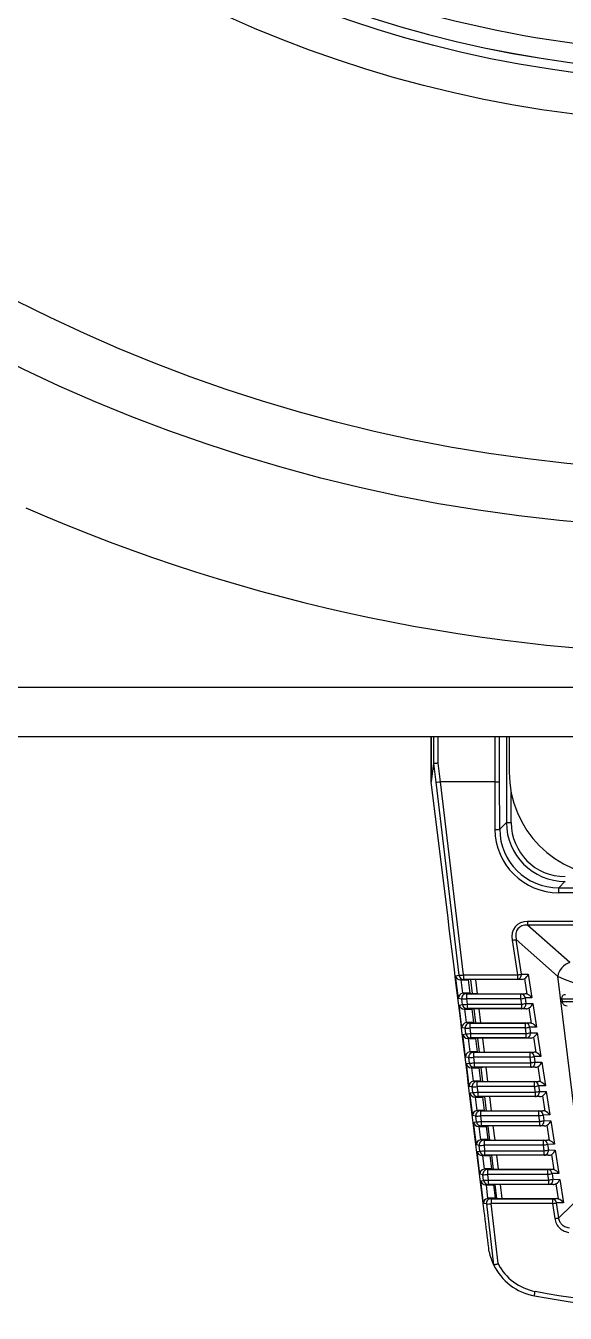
# Model space of a CAD drawing. Extents: x 17.3 to 113.1, y 4.8 to 84.5.
# Drawn here: x 52.476 to 53.618, y 30.821 to 33.547 of the extents above; entities that cross this region are included whole.
import ezdxf

# ---------------------------------------------------------------- set-up
doc = ezdxf.new("R2010")
doc.units = 0
doc.header["$MEASUREMENT"] = 0
doc.layers.add('OBJECT', color=7, linetype='CONTINUOUS')

msp = doc.modelspace()

# ---------------------------------------------------------------- linework, layer by layer
at = {"layer": 'OBJECT'}
for p, q in [((51.7566, 32.1465), (56.1566, 32.1465)), ((56.1566, 32.0416), (51.7566, 32.0416)), ((53.3347, 32.0416), (53.3347, 31.9465)), ((53.3348, 31.9468), (53.3348, 32.0416)), ((53.3394, 32.0416), (53.3394, 31.985)), ((53.3494, 31.9857), (53.3494, 32.0416)), ((53.4692, 32.0416), (53.4692, 31.9465)), ((53.4791, 31.9467), (53.4791, 32.0416)), ((53.4939, 32.0416), (53.4939, 31.8602)), ((53.4997, 32.0416), (53.4997, 31.9665)), ((53.3394, 31.985), (53.3348, 31.9468)), ((53.3394, 31.985), (53.3442, 31.9455)), ((53.3542, 31.9465), (53.3494, 31.9857)), ((53.3347, 31.9465), (53.3347, 31.9464)), ((53.3702, 31.6578), (53.3347, 31.9464)), ((53.3442, 31.9455), (53.3933, 31.537)), ((53.4032, 31.5377), (53.3541, 31.9465)), ((53.4692, 31.9465), (53.3542, 31.9465)), ((53.4692, 31.9465), (53.4692, 31.9465)), ((53.4692, 31.9465), (53.4696, 31.8453)), ((53.4796, 31.8459), (53.4791, 31.9467)), ((53.5039, 31.8602), (53.5039, 31.9239)), ((53.4939, 31.8602), (53.4796, 31.8459)), ((53.4939, 31.8602), (53.5039, 31.8602)), ((53.6047, 31.722), (53.6185, 31.7357)), ((53.6047, 31.7115), (53.6047, 31.722)), ((53.6047, 31.722), (54.3147, 31.722)), ((54.3147, 31.7115), (53.6047, 31.7115)), ((53.5388, 31.651), (54.3807, 31.651)), ((53.5388, 31.651), (53.5388, 31.6428)), ((54.3807, 31.6428), (53.5388, 31.6428)), ((53.6281, 31.5638), (53.5388, 31.6428)), ((53.5256, 31.5393), (53.5144, 31.6125)), ((53.5144, 31.6125), (53.6023, 31.5347)), ((53.5058, 31.6109), (53.517, 31.5377)), ((53.3862, 31.5358), (53.3933, 31.537)), ((53.3921, 31.4877), (53.3862, 31.5358)), ((53.4032, 31.5377), (53.517, 31.5377)), ((53.4032, 31.5377), (53.4032, 31.5282)), ((53.517, 31.5377), (53.517, 31.5282)), ((53.5256, 31.5393), (53.5402, 31.539)), ((53.5378, 31.4971), (53.5328, 31.5299)), ((53.5402, 31.539), (53.5479, 31.4891)), ((53.6023, 31.5347), (53.6586, 31.0759)), ((53.4032, 31.5282), (53.3967, 31.5271)), ((53.3974, 31.5271), (53.413, 31.5271)), ((53.3974, 31.5271), (53.4009, 31.4987)), ((53.517, 31.5282), (53.4032, 31.5282)), ((53.4182, 31.528), (53.413, 31.5271)), ((53.413, 31.5271), (53.4165, 31.4989)), ((53.4218, 31.498), (53.4182, 31.528)), ((53.5261, 31.5281), (53.4282, 31.5281)), ((53.4282, 31.5281), (53.4318, 31.4979)), ((53.5261, 31.5281), (53.517, 31.5282)), ((53.3993, 31.4866), (53.3921, 31.4877)), ((53.3938, 31.4738), (53.4007, 31.475)), ((53.4007, 31.475), (53.3993, 31.4866)), ((53.4026, 31.4989), (53.4092, 31.4978)), ((53.4165, 31.4989), (53.4026, 31.4989)), ((53.4092, 31.4978), (53.4092, 31.4873)), ((53.4092, 31.4978), (53.5247, 31.4978)), ((53.5247, 31.4873), (53.4092, 31.4873)), ((53.4092, 31.4873), (53.4106, 31.4756)), ((53.4106, 31.4756), (53.5265, 31.4756)), ((53.4106, 31.4756), (53.4106, 31.4662)), ((53.4165, 31.4989), (53.4218, 31.498)), ((53.4318, 31.4979), (53.5332, 31.4979)), ((53.5247, 31.4978), (53.5332, 31.4979)), ((53.5247, 31.4873), (53.5247, 31.4978)), ((53.5265, 31.4756), (53.5247, 31.4873)), ((53.5265, 31.4662), (53.5265, 31.4756)), ((53.5479, 31.4891), (53.5333, 31.4888)), ((53.5333, 31.4888), (53.5351, 31.4772)), ((53.5351, 31.4772), (53.5497, 31.477)), ((53.5497, 31.477), (53.5574, 31.4271)), ((53.6115, 31.4863), (53.6121, 31.4816)), ((54.308, 31.4863), (53.6115, 31.4863)), ((53.6121, 31.4816), (54.3074, 31.4816)), ((53.3998, 31.4257), (53.3938, 31.4738)), ((53.4106, 31.4662), (53.4043, 31.4651)), ((53.405, 31.4651), (53.4206, 31.4651)), ((53.405, 31.4651), (53.4085, 31.4367)), ((53.5265, 31.4662), (53.4106, 31.4662)), ((53.4257, 31.466), (53.4206, 31.4651)), ((53.4206, 31.4651), (53.4241, 31.4369)), ((53.4292, 31.436), (53.4257, 31.466)), ((53.5356, 31.466), (53.4356, 31.466)), ((53.4356, 31.466), (53.4393, 31.4359)), ((53.5356, 31.466), (53.5265, 31.4662)), ((53.5473, 31.4351), (53.5423, 31.4679)), ((53.4068, 31.4246), (53.3998, 31.4257)), ((53.4082, 31.4129), (53.4068, 31.4246)), ((53.4102, 31.4369), (53.4167, 31.4358)), ((53.4241, 31.4369), (53.4102, 31.4369)), ((53.4167, 31.4358), (53.4167, 31.4253)), ((53.4167, 31.4358), (53.5343, 31.4358)), ((53.5343, 31.4253), (53.4167, 31.4253)), ((53.4167, 31.4253), (53.4181, 31.4136)), ((53.4241, 31.4369), (53.4292, 31.436)), ((53.4393, 31.4359), (53.5427, 31.4359)), ((53.5343, 31.4358), (53.5427, 31.4359)), ((53.5343, 31.4253), (53.5343, 31.4358)), ((53.536, 31.4136), (53.5343, 31.4253)), ((53.5574, 31.4271), (53.5428, 31.4269)), ((53.5428, 31.4269), (53.5446, 31.4152)), ((53.4015, 31.4118), (53.4082, 31.4129)), ((53.4074, 31.3637), (53.4015, 31.4118)), ((53.4181, 31.4041), (53.4119, 31.4031)), ((53.4126, 31.4031), (53.4282, 31.4031)), ((53.4126, 31.4031), (53.4161, 31.3747)), ((53.4181, 31.4136), (53.536, 31.4136)), ((53.4181, 31.4136), (53.4181, 31.4041)), ((53.536, 31.4041), (53.4181, 31.4041)), ((53.4331, 31.4039), (53.4282, 31.4031)), ((53.4282, 31.4031), (53.4317, 31.3749)), ((53.4367, 31.374), (53.4331, 31.4039)), ((53.5452, 31.404), (53.4431, 31.404)), ((53.4431, 31.404), (53.4467, 31.374)), ((53.536, 31.4041), (53.536, 31.4136)), ((53.5452, 31.404), (53.536, 31.4041)), ((53.5446, 31.4152), (53.5592, 31.415)), ((53.5568, 31.3731), (53.5518, 31.4059)), ((53.5592, 31.415), (53.5669, 31.3651)), ((53.4178, 31.3749), (53.4241, 31.3738)), ((53.4317, 31.3749), (53.4178, 31.3749)), ((53.4241, 31.3738), (53.4241, 31.3633)), ((53.4241, 31.3738), (53.5438, 31.3738)), ((53.4317, 31.3749), (53.4367, 31.374)), ((53.4467, 31.374), (53.5522, 31.374)), ((53.5438, 31.3738), (53.5522, 31.374)), ((53.5438, 31.3633), (53.5438, 31.3738)), ((53.4142, 31.3626), (53.4074, 31.3637)), ((53.4091, 31.3498), (53.4156, 31.3509)), ((53.415, 31.3017), (53.4091, 31.3498)), ((53.4156, 31.3509), (53.4142, 31.3626)), ((53.4255, 31.3421), (53.4195, 31.3411)), ((53.4202, 31.3411), (53.4358, 31.3411)), ((53.4202, 31.3411), (53.4237, 31.3127)), ((53.5438, 31.3633), (53.4241, 31.3633)), ((53.4241, 31.3633), (53.4255, 31.3516)), ((53.4255, 31.3516), (53.5456, 31.3516)), ((53.4255, 31.3516), (53.4255, 31.3421)), ((53.5456, 31.3421), (53.4255, 31.3421)), ((53.4405, 31.3419), (53.4358, 31.3411)), ((53.4358, 31.3411), (53.4393, 31.3129)), ((53.4441, 31.3121), (53.4405, 31.3419)), ((53.5547, 31.342), (53.4505, 31.342)), ((53.4505, 31.342), (53.4541, 31.312)), ((53.5456, 31.3516), (53.5438, 31.3633)), ((53.5456, 31.3421), (53.5456, 31.3516)), ((53.5547, 31.342), (53.5456, 31.3421)), ((53.5669, 31.3651), (53.5524, 31.3649)), ((53.5524, 31.3649), (53.5542, 31.3532)), ((53.5542, 31.3532), (53.5688, 31.353)), ((53.5663, 31.3112), (53.5613, 31.3438)), ((53.5688, 31.353), (53.5764, 31.3031)), ((53.4254, 31.3129), (53.4315, 31.3119)), ((53.4393, 31.3129), (53.4254, 31.3129)), ((53.4315, 31.3119), (53.4315, 31.3013)), ((53.4315, 31.3119), (53.5533, 31.3119)), ((53.4393, 31.3129), (53.4441, 31.3121)), ((53.4541, 31.312), (53.5617, 31.312)), ((53.5533, 31.3119), (53.5617, 31.312)), ((53.5533, 31.3013), (53.5533, 31.3119)), ((53.4216, 31.3006), (53.415, 31.3017)), ((53.4167, 31.2878), (53.423, 31.2889)), ((53.4226, 31.2397), (53.4167, 31.2878)), ((53.423, 31.2889), (53.4216, 31.3006)), ((53.5533, 31.3013), (53.4315, 31.3013)), ((53.4315, 31.3013), (53.433, 31.2896)), ((53.433, 31.2896), (53.5551, 31.2896)), ((53.433, 31.2896), (53.433, 31.2801)), ((53.5551, 31.2896), (53.5533, 31.3013)), ((53.5551, 31.2801), (53.5551, 31.2896)), ((53.5764, 31.3031), (53.5619, 31.3029)), ((53.5619, 31.3029), (53.5637, 31.2911)), ((53.5637, 31.2911), (53.5783, 31.2909)), ((53.5783, 31.2909), (53.5859, 31.2412)), ((53.433, 31.2801), (53.4271, 31.2791)), ((53.4278, 31.2791), (53.4434, 31.2791)), ((53.4278, 31.2791), (53.4313, 31.2507)), ((53.5551, 31.2801), (53.433, 31.2801)), ((53.448, 31.2799), (53.4434, 31.2791)), ((53.4434, 31.2791), (53.4469, 31.2509)), ((53.4516, 31.2501), (53.448, 31.2799)), ((53.5642, 31.28), (53.458, 31.28)), ((53.458, 31.28), (53.4616, 31.25)), ((53.5642, 31.28), (53.5551, 31.2801)), ((53.5758, 31.2492), (53.5708, 31.2818)), ((53.4291, 31.2387), (53.4226, 31.2397)), ((53.4305, 31.2268), (53.4291, 31.2387)), ((53.433, 31.2509), (53.439, 31.2499)), ((53.4469, 31.2509), (53.433, 31.2509)), ((53.439, 31.2499), (53.439, 31.2394)), ((53.439, 31.2499), (53.5628, 31.2499)), ((53.5628, 31.2394), (53.439, 31.2394)), ((53.439, 31.2394), (53.4404, 31.2275)), ((53.4469, 31.2509), (53.4516, 31.2501)), ((53.4616, 31.25), (53.5712, 31.25)), ((53.5628, 31.2499), (53.5712, 31.25)), ((53.5628, 31.2394), (53.5628, 31.2499)), ((53.5646, 31.2275), (53.5628, 31.2394)), ((53.5859, 31.2412), (53.5714, 31.2409)), ((53.5714, 31.2409), (53.5732, 31.2291)), ((53.4243, 31.2258), (53.4305, 31.2268)), ((53.4302, 31.1777), (53.4243, 31.2258)), ((53.4404, 31.2181), (53.4347, 31.2171)), ((53.4354, 31.2171), (53.4511, 31.2171)), ((53.4354, 31.2171), (53.4389, 31.1887)), ((53.4404, 31.2275), (53.5646, 31.2275)), ((53.4404, 31.2275), (53.4404, 31.2181)), ((53.5646, 31.2181), (53.4404, 31.2181)), ((53.4554, 31.2178), (53.4511, 31.2171)), ((53.4511, 31.2171), (53.4545, 31.1889)), ((53.459, 31.1881), (53.4554, 31.2178)), ((53.5737, 31.2179), (53.4654, 31.2179)), ((53.4654, 31.2179), (53.469, 31.188)), ((53.5646, 31.2181), (53.5646, 31.2275)), ((53.5737, 31.2179), (53.5646, 31.2181)), ((53.5732, 31.2291), (53.5878, 31.2289)), ((53.5854, 31.1872), (53.5804, 31.2198)), ((53.5878, 31.2289), (53.5954, 31.1792)), ((53.4365, 31.1767), (53.4302, 31.1777)), ((53.4379, 31.1648), (53.4365, 31.1767)), ((53.4406, 31.1889), (53.4464, 31.1879)), ((53.4545, 31.1889), (53.4406, 31.1889)), ((53.4464, 31.1879), (53.4464, 31.1774)), ((53.4464, 31.1879), (53.5723, 31.1879)), ((53.5723, 31.1774), (53.4464, 31.1774)), ((53.4464, 31.1774), (53.4478, 31.1655)), ((53.4545, 31.1889), (53.459, 31.1881)), ((53.469, 31.188), (53.5808, 31.188)), ((53.5723, 31.1879), (53.5808, 31.188)), ((53.5723, 31.1774), (53.5723, 31.1879)), ((53.5741, 31.1655), (53.5723, 31.1774)), ((53.5954, 31.1792), (53.5809, 31.179)), ((53.5809, 31.179), (53.5827, 31.1671)), ((53.4319, 31.1638), (53.4379, 31.1648)), ((53.4378, 31.1157), (53.4319, 31.1638)), ((53.4478, 31.156), (53.4423, 31.1551)), ((53.443, 31.1551), (53.4587, 31.1551)), ((53.443, 31.1551), (53.4465, 31.1267)), ((53.4478, 31.1655), (53.5741, 31.1655)), ((53.4478, 31.1655), (53.4478, 31.156)), ((53.5741, 31.156), (53.4478, 31.156)), ((53.4629, 31.1558), (53.4587, 31.1551)), ((53.4587, 31.1551), (53.4621, 31.1269)), ((53.4664, 31.1262), (53.4629, 31.1558)), ((53.5832, 31.1559), (53.4729, 31.1559)), ((53.4729, 31.1559), (53.4764, 31.1261)), ((53.5741, 31.156), (53.5741, 31.1655)), ((53.5832, 31.1559), (53.5741, 31.156)), ((53.5827, 31.1671), (53.5973, 31.1669)), ((53.5949, 31.1253), (53.5899, 31.1577)), ((53.5973, 31.1669), (53.6049, 31.1172)), ((53.4483, 31.1269), (53.4538, 31.1259)), ((53.4621, 31.1269), (53.4483, 31.1269)), ((53.4538, 31.1259), (53.4538, 31.1154)), ((53.4538, 31.1259), (53.5818, 31.1259)), ((53.4621, 31.1269), (53.4664, 31.1262)), ((53.4764, 31.1261), (53.5903, 31.1261)), ((53.5818, 31.1259), (53.5903, 31.1261)), ((53.5818, 31.1154), (53.5818, 31.1259)), ((53.4439, 31.1147), (53.4378, 31.1157)), ((53.4395, 31.1018), (53.4454, 31.1028)), ((53.4454, 31.0537), (53.4395, 31.1018)), ((53.4454, 31.1028), (53.4439, 31.1147)), ((53.4553, 31.094), (53.4499, 31.0931)), ((53.5818, 31.1154), (53.4538, 31.1154)), ((53.4538, 31.1154), (53.4553, 31.1035)), ((53.4553, 31.1035), (53.5836, 31.1035)), ((53.4553, 31.1035), (53.4553, 31.094)), ((53.5836, 31.094), (53.4553, 31.094)), ((53.4703, 31.0938), (53.4663, 31.0931)), ((53.4739, 31.0642), (53.4703, 31.0938)), ((53.5928, 31.0939), (53.4803, 31.0939)), ((53.4803, 31.0939), (53.4839, 31.0641)), ((53.5836, 31.1035), (53.5818, 31.1154)), ((53.5836, 31.094), (53.5836, 31.1035)), ((53.5928, 31.0939), (53.5836, 31.094)), ((53.6049, 31.1172), (53.5904, 31.117)), ((53.5904, 31.117), (53.5922, 31.1051)), ((53.5922, 31.1051), (53.6068, 31.1048)), ((53.6044, 31.0633), (53.5994, 31.0957)), ((53.6068, 31.1048), (53.6145, 31.0553)), ((53.4507, 31.0931), (53.4663, 31.0931)), ((53.4507, 31.0931), (53.4541, 31.0647)), ((53.4663, 31.0931), (53.4697, 31.0649)), ((53.6586, 31.0759), (53.6048, 31.0234)), ((53.4514, 31.0528), (53.4454, 31.0537)), ((53.4514, 31.0528), (53.4668, 30.9241)), ((53.4559, 31.0649), (53.4613, 31.064)), ((53.4697, 31.0649), (53.4559, 31.0649)), ((53.4613, 31.064), (53.5913, 31.064)), ((53.4613, 31.064), (53.4613, 31.0535)), ((53.4765, 30.9265), (53.4613, 31.0535)), ((53.5913, 31.0535), (53.4613, 31.0535)), ((53.4697, 31.0649), (53.4739, 31.0642)), ((53.4839, 31.0641), (53.5998, 31.0641)), ((53.5913, 31.064), (53.5998, 31.0641)), ((53.5913, 31.064), (53.5913, 31.0535)), ((53.5913, 31.0535), (53.5962, 31.0218)), ((53.6145, 31.0553), (53.5999, 31.055)), ((53.6048, 31.0234), (53.5999, 31.055)), ((53.4668, 30.9241), (53.4668, 30.9241))]:
    msp.add_line(p, q, dxfattribs=at)
at = {"layer": 'OBJECT', "flags": 128}
for points in [[(53.3494, 31.9857), (53.3475, 31.9855), (53.3457, 31.9854), (53.344, 31.9853), (53.3425, 31.9852), (53.3412, 31.9852), (53.3403, 31.9851), (53.3397, 31.9851), (53.3394, 31.985)], [(53.6023, 31.5347), (53.6101, 31.5314), (53.62, 31.5273), (53.6316, 31.5226), (53.6442, 31.5173), (53.6575, 31.5118)]]:
    msp.add_lwpolyline(points, dxfattribs=at)
at = {"layer": 'OBJECT'}
for centre, radius in [((53.9566, 35.9065), 3.425), ((53.9597, 35.9065), 3.3032), ((53.9597, 35.9065), 2.5673), ((53.9597, 35.9065), 2.48)]:
    msp.add_circle(centre, radius, dxfattribs=at)
for centre, radius, start, end in [((53.9597, 35.9065), 2.46, 90.4658, 269.5342), ((53.9597, 35.9065), 2.4599, 90.4658, 269.5342), ((53.9597, 35.9065), 2.4186, 247.2806, 269.5262), ((53.9566, 35.9065), 3.69, 246.3466, 293.6534), ((53.7197, 31.9665), 0.22, 180, 270), ((53.4716, 31.903), 0.0577, 268.0681, 277.9929), ((53.4896, 31.7229), 0.1131, 278.22, 282.6471), ((53.6392, 31.528), 0.0374, 107.1826, 169.8174), ((53.3945, 31.5908), 0.0538, 268.6834, 279.2798), ((53.4032, 31.5382), 0.01, 186.9766, 269.9391), ((53.5008, 31.6499), 0.1134, 278.2254, 282.6418), ((53.5161, 31.5378), 0.0096, 275.3133, 8.9541), ((53.4092, 31.4878), 0.01, 90.0786, 186.9904), ((53.4006, 31.5403), 0.0537, 268.6744, 279.2888), ((53.402, 31.5286), 0.0537, 268.6692, 279.2874), ((53.4106, 31.4762), 0.01, 186.9747, 269.9372), ((53.5241, 31.4885), 0.00928, 1.9181, 85.8053), ((53.5085, 31.5995), 0.1134, 278.2253, 282.6418), ((53.5102, 31.5882), 0.1137, 278.2311, 282.6359), ((53.5256, 31.4757), 0.0096, 275.3133, 8.9538), ((53.4167, 31.4258), 0.01, 90.0756, 186.9904), ((53.408, 31.4783), 0.0537, 268.6744, 279.2888), ((53.5336, 31.4266), 0.00928, 1.9123, 85.8109), ((53.518, 31.5378), 0.1137, 278.2265, 282.6331), ((53.4094, 31.4666), 0.0537, 268.6744, 279.2888), ((53.4181, 31.4141), 0.01, 186.9765, 269.9353), ((53.5198, 31.5261), 0.1137, 278.2265, 282.633), ((53.5352, 31.4137), 0.0096, 275.3167, 8.9505), ((53.4241, 31.3638), 0.01, 90.0772, 186.9888), ((53.5431, 31.3646), 0.00928, 1.9181, 85.8053), ((53.4154, 31.4163), 0.0537, 268.6692, 279.2874), ((53.4168, 31.4046), 0.0537, 268.6744, 279.2888), ((53.4255, 31.3521), 0.01, 186.9767, 269.939), ((53.5275, 31.4756), 0.1134, 278.2254, 282.6417), ((53.5293, 31.4638), 0.1134, 278.2253, 282.6418), ((53.5447, 31.3517), 0.0096, 275.3133, 8.9538), ((53.4316, 31.3019), 0.01, 90.0817, 186.9875), ((53.5526, 31.3026), 0.00928, 1.9181, 85.8053), ((53.4229, 31.3543), 0.0537, 268.6744, 279.2889), ((53.4243, 31.3427), 0.0538, 268.6834, 279.2798), ((53.433, 31.2901), 0.01, 186.9767, 269.939), ((53.537, 31.4136), 0.1134, 278.2253, 282.6418), ((53.5389, 31.4018), 0.1134, 278.2254, 282.6416), ((53.5542, 31.2897), 0.0096, 275.3135, 8.9536), ((53.439, 31.2399), 0.01, 90.0756, 186.9906), ((53.4303, 31.2923), 0.0536, 268.664, 279.2993), ((53.5621, 31.2406), 0.00928, 1.9124, 85.811), ((53.5465, 31.3519), 0.1137, 278.2263, 282.6332), ((53.4317, 31.2805), 0.0537, 268.6692, 279.2874), ((53.4404, 31.2281), 0.01, 186.9749, 269.937), ((53.5483, 31.3401), 0.1137, 278.2311, 282.636), ((53.5637, 31.2276), 0.0096, 275.3133, 8.9538), ((53.4464, 31.1779), 0.01, 90.0776, 186.9916), ((53.4377, 31.2305), 0.0538, 268.6834, 279.2799), ((53.5716, 31.1787), 0.00928, 1.9181, 85.8053), ((53.5561, 31.2897), 0.1134, 278.2254, 282.6416), ((53.4392, 31.2185), 0.0537, 268.6744, 279.2889), ((53.4478, 31.166), 0.01, 186.9763, 269.9353), ((53.5579, 31.278), 0.1137, 278.2265, 282.633), ((53.5732, 31.1656), 0.0096, 275.3167, 8.9505), ((53.4539, 31.1159), 0.01, 90.0817, 186.9875), ((53.5811, 31.1167), 0.00928, 1.9203, 85.8031), ((53.4452, 31.1684), 0.0537, 268.6744, 279.2889), ((53.4466, 31.1565), 0.0537, 268.6744, 279.2889), ((53.4553, 31.104), 0.01, 186.9766, 269.9389), ((53.5656, 31.2274), 0.1131, 278.22, 282.647), ((53.5675, 31.2155), 0.1131, 278.22, 282.647), ((53.5828, 31.1036), 0.0096, 275.3133, 8.9538), ((53.4613, 31.054), 0.01, 90.0756, 186.9906), ((53.4526, 31.1064), 0.0537, 268.6691, 279.2874), ((53.5906, 31.0547), 0.00928, 1.9124, 85.811), ((53.575, 31.166), 0.1137, 278.231, 282.6361), ((53.58, 31.1341), 0.1134, 278.2253, 282.6418), ((53.5747, 30.9766), 0.12, 192.1071, 205.9218), ((53.5747, 30.9766), 0.12, 205.9218, 259.5863), ((53.5747, 30.976), 0.11, 206.7863, 259.5863), ((53.3146, 30.9097), 0.2438, 347.8959, 350.1244), ((53.9597, 33.0715), 2.25, 259.5863, 280.4137), ((53.9597, 33.071), 2.24, 259.5863, 280.4137)]:
    msp.add_arc(centre, radius, start, end, dxfattribs=at)
for centre, major_axis, ratio, start_param, end_param in [((53.3494, 31.9035), (-0.01, 0.0816), 0.00637, 6.282798, 6.308978), ((53.4547, 30.9685), (-0.1198, 0.9787), 0.00637, 0.025792, 0.038881), ((53.3542, 31.9467), (0.00993, 0.00121), 0.026195, 3.193989, 4.706071), ((53.3774, 31.7571), (-0.0233, 0.1894), 0.052407, 6.276733, 6.283087), ((53.4692, 31.9467), (0.01, 0.00002), 0.026383, 4.712328, 6.195858), ((53.6193, 31.8611), (0.089, 0.089), 0.993631, 2.359993, 3.923193), ((53.6193, 31.8611), (-0.0819, -0.0819), 0.992433, 5.501585, 7.064785), ((53.6051, 31.8464), (0.1299, 0.0387), 0.994537, 2.858136, 4.421336), ((53.6051, 31.8469), (0.1188, 0.0407), 0.993756, 2.817752, 4.380952), ((53.5535, 31.6033), (0.0395, -0.0379), 0.729911, 2.491467, 3.902993), ((53.5535, 31.6039), (0.0343, -0.0324), 0.634863, 2.486313, 3.897839), ((53.3961, 31.537), (0.00821, -0.00613), 0.948914, 3.930724, 5.379061), ((53.5258, 31.5381), (0.0115, -0.0012), 0.861198, 4.83308, 5.450813), ((53.5316, 31.538), (0.00769, 0.00883), 0.591833, 4.240523, 5.294934), ((53.3974, 31.527), (0.0101, 0), 0.008662, 1.57186, 1.64196), ((53.4283, 31.528), (0.0101, 0), 0.00868, 1.578121, 3.090203), ((53.4021, 31.4889), (0.00734, 0.00707), 0.946913, 0.952763, 2.471199), ((53.4026, 31.4889), (-0.00989, 0.0016), 0.998514, 4.873219, 5.047119), ((53.4319, 31.498), (0.0101, 0), 0.008673, 3.195065, 4.707147), ((53.5335, 31.4879), (0.0115, -0.0009), 0.862782, 1.251345, 1.657606), ((53.5393, 31.488), (0.00979, -0.00828), 0.557988, 1.093963, 2.148375), ((53.5411, 31.476), (0.00769, 0.00883), 0.591833, 4.240523, 5.294934), ((53.4038, 31.475), (0.00821, -0.00613), 0.948914, 3.930724, 5.379061), ((53.405, 31.465), (0.0101, 0), 0.008662, 1.57186, 1.64196), ((53.4357, 31.466), (0.0101, 0), 0.00868, 1.578121, 3.090203), ((53.5353, 31.476), (0.0115, -0.0012), 0.861198, 4.83308, 5.450813), ((53.4097, 31.4269), (0.00734, 0.00707), 0.946913, 0.952763, 2.471199), ((53.4102, 31.4269), (-0.00989, 0.0016), 0.998514, 4.873219, 5.047119), ((53.4393, 31.436), (0.0101, 0), 0.008673, 3.195065, 4.707147), ((53.543, 31.4259), (0.0115, -0.0009), 0.862782, 1.251345, 1.657606), ((53.5488, 31.426), (0.00979, -0.00828), 0.557988, 1.093963, 2.148375), ((53.4114, 31.413), (0.00821, -0.00613), 0.948914, 3.930724, 5.379061), ((53.4126, 31.403), (0.0101, 0), 0.008662, 1.57186, 1.64196), ((53.4432, 31.4039), (0.0101, 0), 0.00868, 1.578121, 3.090203), ((53.5448, 31.414), (0.0115, -0.0012), 0.861198, 4.83308, 5.450813), ((53.5506, 31.4139), (0.00769, 0.00883), 0.591833, 4.240523, 5.294934), ((53.4173, 31.3649), (0.00734, 0.00707), 0.946913, 0.952763, 2.471199), ((53.4178, 31.3649), (-0.00989, 0.0016), 0.998514, 4.873219, 5.047119), ((53.4467, 31.374), (0.0101, 0), 0.008673, 3.195065, 4.707147), ((53.5525, 31.364), (0.0115, -0.0009), 0.862782, 1.251345, 1.657606), ((53.5583, 31.3641), (0.00979, -0.00828), 0.557988, 1.093963, 2.148375), ((53.419, 31.351), (0.00821, -0.00613), 0.948914, 3.930724, 5.379061), ((53.4202, 31.341), (0.0101, 0), 0.008662, 1.57186, 1.64196), ((53.4506, 31.3419), (0.0101, 0), 0.00868, 1.578121, 3.090203), ((53.5543, 31.352), (0.0115, -0.0012), 0.861198, 4.83308, 5.450813), ((53.5602, 31.3519), (0.00769, 0.00883), 0.591833, 4.240523, 5.294934), ((53.4249, 31.3029), (0.00734, 0.00707), 0.946913, 0.952763, 2.471199), ((53.4254, 31.3029), (-0.00989, 0.0016), 0.998514, 4.873219, 5.047119), ((53.4542, 31.3121), (0.0101, 0), 0.008673, 3.195065, 4.707147), ((53.562, 31.302), (0.0115, -0.0009), 0.862782, 1.251345, 1.657606), ((53.4266, 31.289), (0.00821, -0.00613), 0.948914, 3.930724, 5.379061), ((53.5678, 31.3021), (0.00979, -0.00828), 0.557988, 1.093963, 2.148375), ((53.5697, 31.2899), (0.00769, 0.00883), 0.591833, 4.240523, 5.294934), ((53.4278, 31.279), (0.0101, 0), 0.008662, 1.57186, 1.64196), ((53.458, 31.2799), (0.0101, 0), 0.00868, 1.578121, 3.090203), ((53.5638, 31.29), (0.0115, -0.0012), 0.861198, 4.83308, 5.450813), ((53.4325, 31.2409), (0.00734, 0.00707), 0.946913, 0.952763, 2.471199), ((53.433, 31.2409), (-0.00989, 0.0016), 0.998514, 4.873219, 5.047119), ((53.4616, 31.2501), (0.0101, 0), 0.008673, 3.195065, 4.707147), ((53.5715, 31.24), (0.0115, -0.0009), 0.862782, 1.251345, 1.657606), ((53.5773, 31.2401), (0.00979, -0.00828), 0.557988, 1.093963, 2.148375), ((53.4342, 31.227), (0.00821, -0.00613), 0.948914, 3.930724, 5.379061), ((53.4354, 31.217), (0.0101, 0), 0.008662, 1.57186, 1.64196), ((53.4655, 31.2178), (0.0101, 0), 0.00868, 1.578121, 3.090203), ((53.5734, 31.2279), (0.0115, -0.0012), 0.861198, 4.83308, 5.450813), ((53.5792, 31.2278), (0.00769, 0.00883), 0.591833, 4.240523, 5.294934), ((53.4401, 31.1789), (0.00734, 0.00707), 0.946913, 0.952763, 2.471199), ((53.4407, 31.1789), (-0.00989, 0.0016), 0.998514, 4.873219, 5.047119), ((53.4691, 31.1881), (0.0101, 0), 0.008673, 3.195065, 4.707147), ((53.581, 31.1781), (0.0115, -0.0009), 0.862782, 1.251345, 1.657606), ((53.5868, 31.1781), (0.00979, -0.00828), 0.557988, 1.093963, 2.148375), ((53.4418, 31.165), (0.00821, -0.00613), 0.948914, 3.930724, 5.379061), ((53.4431, 31.155), (0.0101, 0), 0.008662, 1.57186, 1.64196), ((53.4729, 31.1558), (0.0101, 0), 0.00868, 1.578121, 3.090203), ((53.5829, 31.1659), (0.0115, -0.0012), 0.861198, 4.83308, 5.450813), ((53.5887, 31.1658), (0.00769, 0.00883), 0.591833, 4.240523, 5.294934), ((53.4477, 31.1169), (0.00734, 0.00707), 0.946913, 0.952763, 2.471199), ((53.4483, 31.1169), (-0.00989, 0.0016), 0.998514, 4.873219, 5.047119), ((53.4765, 31.1262), (0.0101, 0), 0.008673, 3.195065, 4.707147), ((53.5905, 31.1161), (0.0115, -0.0009), 0.862782, 1.251345, 1.657606), ((53.5963, 31.1162), (0.00979, -0.00828), 0.557988, 1.093963, 2.148375), ((53.4494, 31.103), (0.00821, -0.00613), 0.948914, 3.930724, 5.379061), ((53.4804, 31.0938), (0.0101, 0), 0.00868, 1.578121, 3.090203), ((53.5924, 31.1039), (0.0115, -0.0012), 0.861198, 4.83308, 5.450813), ((53.5982, 31.1038), (0.00769, 0.00883), 0.591833, 4.240523, 5.294934), ((53.4507, 31.093), (0.0101, 0), 0.008662, 1.57186, 1.64196), ((53.4553, 31.0549), (0.00734, 0.00707), 0.946913, 0.952763, 2.471199), ((53.4559, 31.0549), (-0.00989, 0.0016), 0.998514, 4.873219, 5.047119), ((53.4839, 31.0642), (0.0101, 0), 0.008673, 3.195065, 4.707147), ((53.6, 31.0541), (0.0115, -0.0009), 0.862782, 1.251345, 1.657606), ((53.6059, 31.0542), (0.00979, -0.00828), 0.557988, 1.093963, 2.148375)]:
    msp.add_ellipse(centre, major_axis=major_axis, ratio=ratio, start_param=start_param, end_param=end_param, dxfattribs=at)
for points, knots in [([(53.4574, 30.9514), (53.4567, 30.9571), (53.4532, 30.9855), (53.4384, 31.1049), (53.41, 31.3347), (53.3845, 31.5418), (53.3702, 31.6578)], [0, 0, 0, 0, 0.024147, 0.120738, 0.507103, 1, 1, 1, 1]), ([(53.6115, 31.4863), (53.6114, 31.4873), (53.6113, 31.4891), (53.6119, 31.4916), (53.613, 31.4939), (53.6152, 31.4957), (53.6175, 31.4963), (53.619, 31.4963), (53.6193, 31.4963)], [0, 0, 0, 0, 0.150343, 0.300689, 0.452229, 0.658972, 0.942861, 1, 1, 1, 1]), ([(53.6223, 31.4716), (53.6207, 31.4718), (53.618, 31.4721), (53.615, 31.4745), (53.6132, 31.4772), (53.6124, 31.4797), (53.6122, 31.4812), (53.6121, 31.4816)], [0, 0, 0, 0, 0.345925, 0.577476, 0.767298, 0.927982, 1, 1, 1, 1]), ([(53.5962, 31.0218), (53.5971, 31.018), (53.599, 31.0104), (53.6064, 31.0012), (53.6157, 30.995), (53.6226, 30.9934), (53.6259, 30.9926)], [0, 0, 0, 0, 0.261885, 0.524406, 0.776422, 1, 1, 1, 1]), ([(53.6272, 31.0017), (53.6239, 31.0024), (53.6181, 31.0035), (53.611, 31.0087), (53.6063, 31.0154), (53.6053, 31.0207), (53.6048, 31.0234)], [0, 0, 0, 0, 0.295332, 0.524714, 0.754462, 1, 1, 1, 1]), ([(53.4668, 30.9241), (53.467, 30.9241), (53.4673, 30.924), (53.4691, 30.9244), (53.4717, 30.9251), (53.4742, 30.9258), (53.4759, 30.9263), (53.4765, 30.9264), (53.4765, 30.9265)], [0, 0, 0, 0, 0.219279, 0.438505, 0.659235, 0.882985, 0.985836, 1, 1, 1, 1])]:
    msp.add_open_spline(points, degree=3, knots=knots, dxfattribs=at)

doc.saveas('drawing.dxf')
